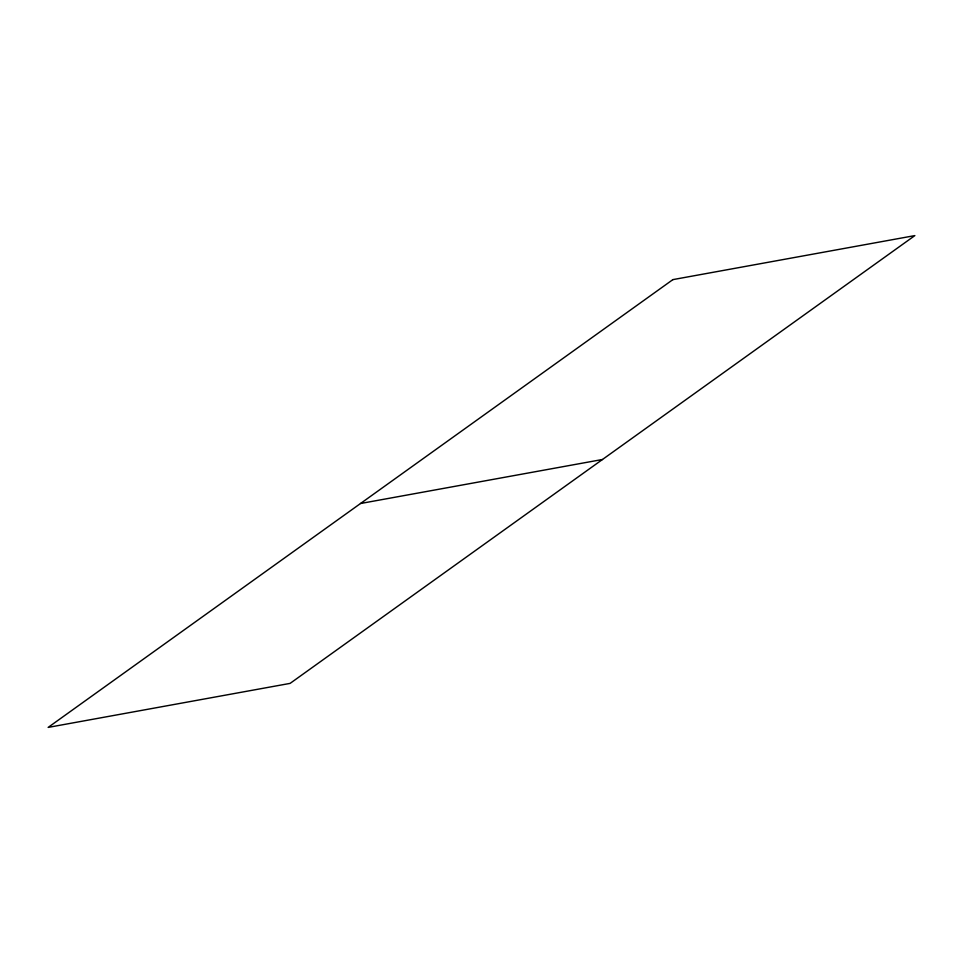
<?xml version="1.0" encoding="UTF-8"?>
<svg xmlns="http://www.w3.org/2000/svg" width="963" height="963" viewBox="0 0 963 963"><rect width="100%" height="100%" fill="white"/><g stroke="black" fill="none" stroke-linecap="round" stroke-linejoin="round"><path stroke-width="1.44" d="M360.523 503.505L602.477 459.495M672.884 279.619L48.15 727.402L290.116 683.381L914.85 235.598L672.884 279.619"/></g></svg>
